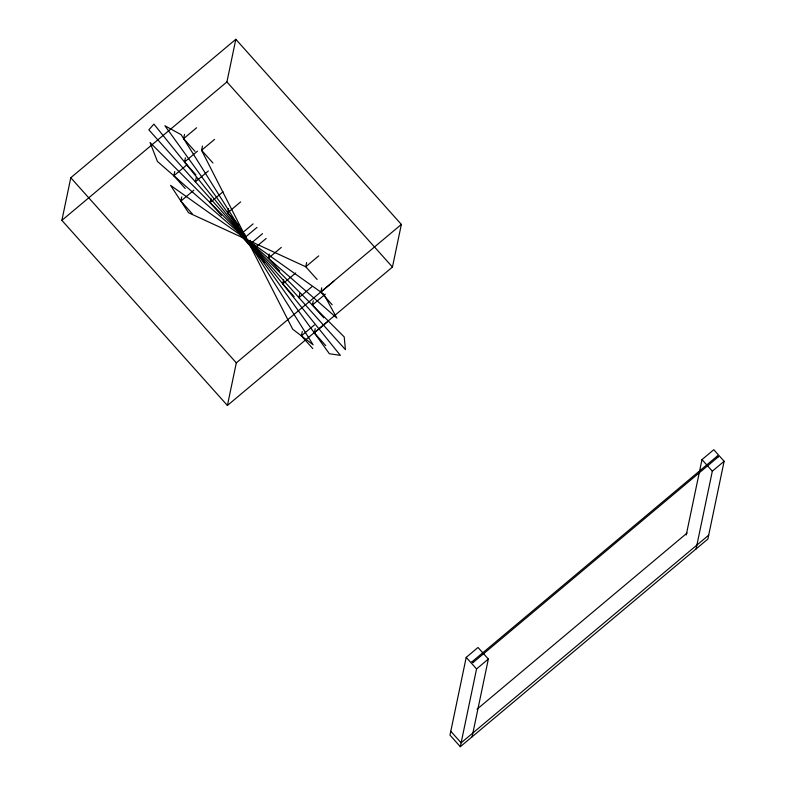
<?xml version="1.0" encoding="UTF-8"?>
<svg xmlns="http://www.w3.org/2000/svg" width="786" height="786" viewBox="0 0 786 786"><rect width="100%" height="100%" fill="white"/><g stroke="black" fill="none" stroke-linecap="round" stroke-linejoin="round"><path stroke-width="1.18" d="M61.878 220.365L70.789 177.734L235.82 39.3L401.361 224.423L392.45 267.053L227.409 405.478L61.878 220.365L226.918 81.931L235.82 39.3M185.231 188.512L173.853 175.779L174.747 171.515M195.016 151.374L183.629 138.65L184.523 134.386M195.871 174.777L184.494 162.044L185.388 157.79M192.265 213.812L180.888 201.088L181.782 196.824M202.464 146.019L201.58 150.283L292.697 329.216L313.133 344.818L181.134 134.671L164.903 125.76L329.373 353.729L340.367 355.38L153.909 124.109L148.849 129.828L345.418 349.662L344.219 336.948L150.057 142.551L157.446 161.464L336.83 318.035L323.724 294.131L170.552 185.358L188.532 212.721L305.744 266.768L317.122 279.502M196.245 177.577L195.36 181.841L208.329 170.965M221.465 215.374L210.078 202.65L210.972 198.386M239.062 225.503L227.685 212.78L228.569 208.516M251.51 247.502L240.133 234.768L241.017 230.504M260.962 257.277L243.994 238.296L244.888 234.031M250.469 240.28L249.584 244.544L262.544 233.668M264.558 262.082L253.171 249.359L254.065 245.094M227.409 405.478L236.321 362.857L401.361 224.423M279.737 270.993L268.36 258.27L269.244 254.006M294.102 296.607L282.724 283.884L283.608 279.62M299.81 293.394L298.916 297.648L311.885 286.772M306.628 262.514L305.744 266.768L318.713 255.892M312.769 348.571L301.382 335.848L302.276 331.584M323.753 317.78L312.366 305.056L313.26 300.792M332.203 304.801L320.826 292.078L321.72 287.814M325.709 345.604L314.321 332.881L315.215 328.617M472.101 736.816L488.352 659.051L478.006 647.477L466.216 657.361L449.975 735.126L460.321 746.7L707.872 539.049L724.122 461.284L713.776 449.72L701.986 459.604L686.237 534.971M460.321 746.7L476.562 668.935L488.352 659.051M696.082 548.942L712.332 471.178L724.122 461.284M183.629 138.65L196.598 127.774M184.494 162.044L197.463 151.167M214.539 139.407L201.58 150.283L212.957 163.007M173.853 175.779L186.822 164.903M180.888 201.088L193.857 190.212M210.078 202.65L223.047 191.764M227.685 212.78L240.644 201.904M240.133 234.768L253.102 223.892M243.994 238.296L256.963 227.419M253.171 249.359L266.14 238.482M268.36 258.27L281.319 247.394M282.724 283.884L295.693 273.007M320.826 292.078L333.795 281.201M312.366 305.056L325.335 294.18M301.382 335.848L314.351 324.972M314.321 332.881L327.29 322.005M472.15 661.694L717.353 456.027L717.805 456.332L718.178 456.951L472.985 662.627L472.15 661.694L472.985 662.627M477.033 709.227L687.082 533.046M708.687 535.178L461.127 742.829L450.781 731.255M718.178 456.951L717.353 456.027M701.986 459.604L712.332 471.178M226.918 81.931L392.45 267.053M70.789 177.734L236.321 362.857M466.216 657.361L476.562 668.935"/></g></svg>
